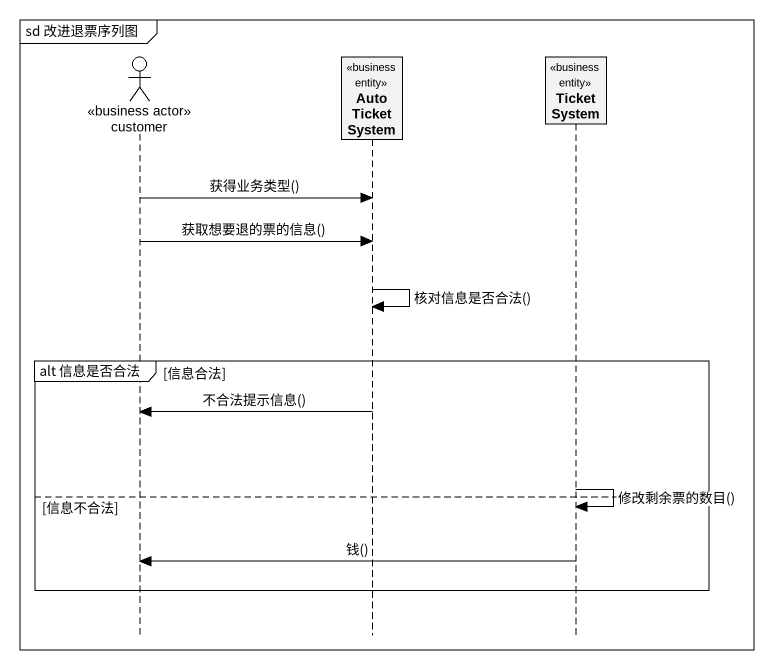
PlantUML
@startuml
mainframe sd 改进退票序列图
hide footbox
actor customer <<business actor>>
participant AutoTicketSystem <<business entity>>
participant TicketSystem <<business entity>>

customer -> AutoTicketSystem : 获得业务类型()
customer -> AutoTicketSystem : 获取想要退的票的信息()
AutoTicketSystem -> AutoTicketSystem : 核对信息是否合法()
group alt 信息是否合法 [信息合法]
  AutoTicketSystem -> customer : 不合法提示信息()
  TicketSystem -> TicketSystem : 修改剩余票的数目()
else 信息不合法
  TicketSystem -> customer : 钱()
end
@enduml
